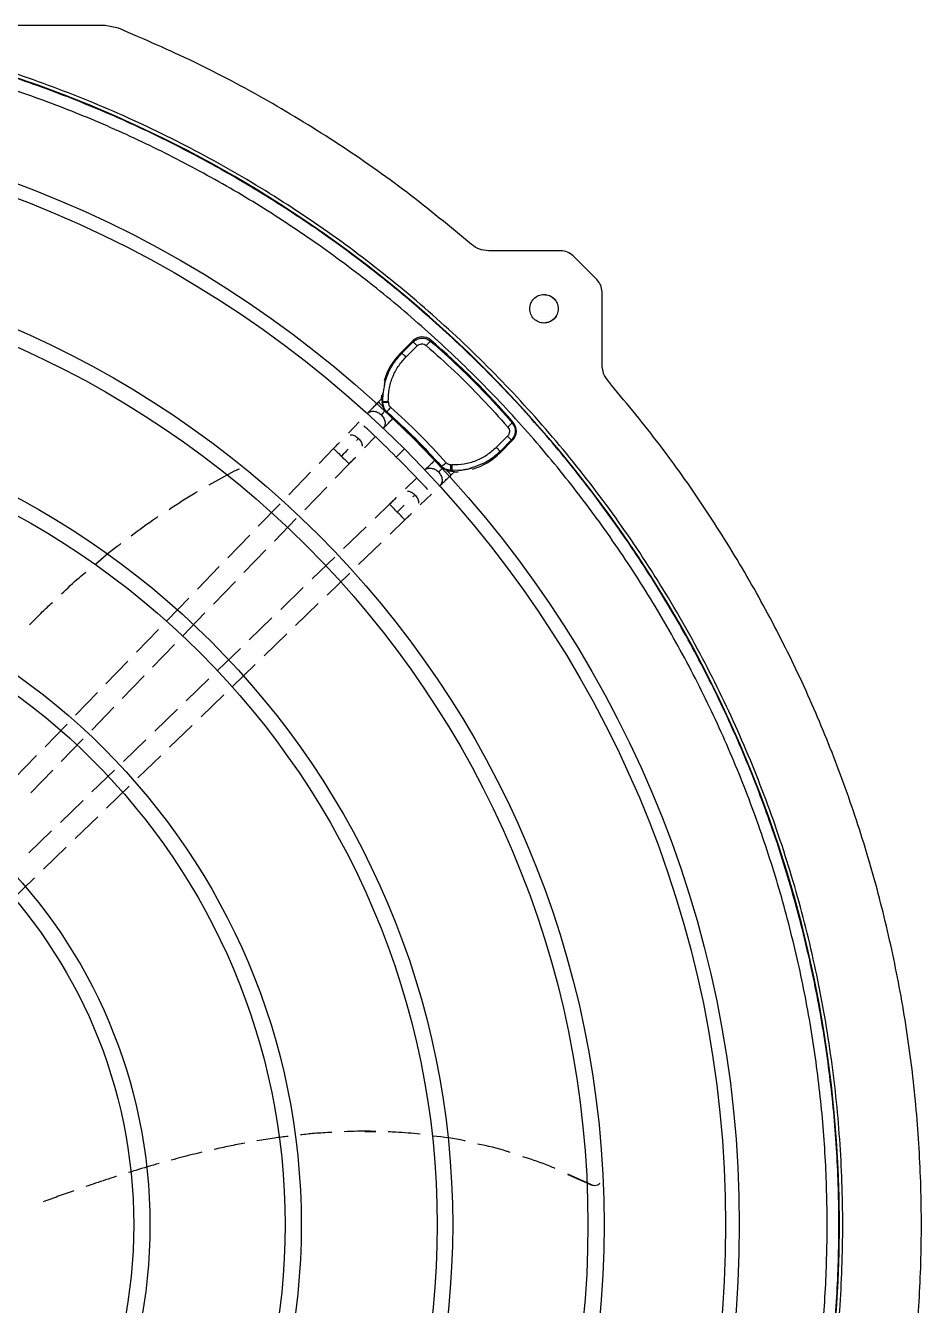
# Model space of a CAD drawing. Extents: x 5 to 331, y -33 to 175.
# Drawn here: x 96.08 to 104.13, y 63.28 to 74.79 of the extents above; entities that cross this region are included whole.
import ezdxf

# ---------------------------------------------------------------- set-up
doc = ezdxf.new("R2010")
doc.units = 0
doc.header["$MEASUREMENT"] = 0
doc.layers.get('0').update_dxf_attribs({"linetype": 'CONTINUOUS'})

msp = doc.modelspace()

# ---------------------------------------------------------------- linework, layer by layer
at = {"color": 7, "linetype": 'Continuous', "lineweight": 25}
for p, q in [((96.79495, 74.78928), (94.23823, 74.78928)), ((96.91444, 74.76573), (96.79495, 74.78928)), ((100.89127, 72.76383), (100.24166, 72.76383)), ((101.21595, 72.50437), (101.00261, 72.71772)), ((101.26207, 71.74342), (101.26207, 72.39304)), ((99.45028, 71.84273), (99.56187, 71.95432)), ((99.56187, 71.95432), (99.5628, 71.9432)), ((99.72219, 71.96044), (99.72325, 71.94897)), ((99.46264, 71.84295), (99.45028, 71.84273)), ((99.5628, 71.9432), (99.46264, 71.84295)), ((99.51819, 71.82709), (99.59979, 71.90878)), ((99.4981, 71.807), (99.51819, 71.82709)), ((99.28102, 71.43445), (99.25038, 71.40276)), ((99.28388, 71.40631), (99.28999, 71.4066)), ((99.28459, 71.39707), (99.28388, 71.40631)), ((99.29028, 71.39733), (99.28459, 71.39707)), ((99.28459, 71.39707), (99.29195, 71.36276)), ((99.28999, 71.4066), (99.29287, 71.48689)), ((99.28999, 71.4066), (99.29028, 71.39733)), ((99.29712, 71.36811), (99.29028, 71.39733)), ((99.3403, 71.40832), (99.3406, 71.39888)), ((99.31313, 71.32582), (99.32547, 71.31291)), ((99.32547, 71.31291), (99.32971, 71.3131)), ((99.07879, 71.2248), (98.98184, 71.12409)), ((100.4632, 71.21943), (100.45226, 71.21996)), ((99.12615, 70.99016), (99.22414, 71.09195)), ((100.41219, 71.09639), (100.3305, 71.01478)), ((100.45708, 71.0591), (100.34549, 70.94751)), ((100.44648, 71.05952), (100.34623, 70.95935)), ((100.45708, 71.0591), (100.44648, 71.05952)), ((98.84713, 70.98444), (98.71827, 70.85118)), ((100.3305, 71.01478), (100.31041, 70.99469)), ((100.34549, 70.94751), (100.34623, 70.95935)), ((97.95698, 70.7854), (98.00045, 70.80369)), ((97.95763, 70.7854), (98.00065, 70.80353)), ((98.86319, 70.71787), (98.9886, 70.84757)), ((99.81639, 70.82642), (99.81602, 70.82236)), ((99.82894, 70.81001), (99.81602, 70.82236)), ((99.90229, 70.83719), (99.91173, 70.83688)), ((97.72837, 70.65686), (97.95763, 70.7854)), ((97.95763, 70.7854), (97.95698, 70.7854)), ((98.64177, 70.77206), (98.44434, 70.56787)), ((99.59531, 70.7208), (99.4934, 70.62184)), ((99.86585, 70.78885), (99.90011, 70.78154)), ((99.9006, 70.787), (99.86693, 70.79491)), ((99.90011, 70.78154), (99.9006, 70.787)), ((99.90933, 70.78085), (99.90011, 70.78154)), ((99.9099, 70.7867), (99.9006, 70.787)), ((99.9056, 70.74744), (99.93738, 70.77817)), ((99.9099, 70.7867), (99.90933, 70.78085)), ((99.99018, 70.78958), (99.9099, 70.7867)), ((98.58928, 70.43457), (98.78632, 70.63836)), ((99.627, 70.47718), (99.72819, 70.57545)), ((98.36764, 70.48855), (98.17112, 70.28529)), ((99.35168, 70.48449), (99.22137, 70.3585)), ((98.31539, 70.15131), (98.51275, 70.35543)), ((99.3561, 70.21495), (99.48851, 70.34298)), ((99.14223, 70.28198), (98.9384, 70.0849)), ((98.09382, 70.20535), (97.89668, 70.00146)), ((99.07218, 69.94043), (99.27651, 70.138)), ((98.04182, 69.86838), (98.23902, 70.07233)), ((98.85909, 70.00821), (98.6556, 69.81145)), ((97.82041, 69.92259), (97.62327, 69.71869)), ((97.7682, 69.58539), (97.96525, 69.78919)), ((98.78919, 69.6668), (98.99297, 69.86383)), ((98.57605, 69.73454), (98.37234, 69.53756)), ((97.5461, 69.63888), (97.34919, 69.43523)), ((98.50569, 69.39268), (98.70971, 69.58995)), ((97.49415, 69.30196), (97.69175, 69.50633)), ((98.29313, 69.46097), (98.08934, 69.26393)), ((97.27324, 69.35668), (97.07501, 69.15167)), ((98.22306, 69.1194), (98.42696, 69.31656)), ((97.22107, 69.01954), (97.41761, 69.2228)), ((98.0099, 69.18711), (97.8067, 68.99064)), ((96.99869, 69.07273), (96.80146, 68.86875)), ((97.93907, 68.84481), (98.1433, 69.04228)), ((96.94739, 68.73648), (97.14379, 68.93961)), ((97.72738, 68.91395), (97.52301, 68.71634)), ((96.72461, 68.78928), (96.52754, 68.58545)), ((97.65607, 68.57117), (97.86014, 68.76849)), ((96.67304, 68.45274), (96.87099, 68.65747)), ((97.4446, 68.64053), (97.24003, 68.44272)), ((96.45098, 68.50628), (96.25404, 68.3026)), ((97.37341, 68.29787), (97.57652, 68.49426)), ((96.39952, 68.16986), (96.59692, 68.37402)), ((97.1607, 68.36602), (96.95794, 68.16997)), ((96.1774, 68.22333), (95.98011, 68.01929)), ((97.08933, 68.02319), (97.29381, 68.22091)), ((96.12593, 67.88691), (96.32297, 68.0907)), ((96.87777, 68.09245), (96.67429, 67.8957)), ((96.80648, 67.7497), (97.01079, 67.94725)), ((96.5949, 67.81894), (96.39105, 67.62184)), ((96.5234, 67.47598), (96.72734, 67.67318)), ((96.31145, 67.54488), (96.10767, 67.34784)), ((96.2392, 67.2012), (96.4431, 67.39835)), ((95.95523, 66.92661), (96.15944, 67.12408)), ((99.12857, 64.84178), (99.22827, 64.84101)), ((101.16017, 64.36332), (100.95313, 64.45677)), ((100.95318, 64.45587), (101.15963, 64.36332)), ((101.15963, 64.36332), (101.16017, 64.36332)), ((101.19526, 64.35404), (101.19579, 64.35404))]:
    msp.add_line(p, q, dxfattribs=at)
at = {"color": 8, "linetype": 'Continuous', "lineweight": 25}
for p, q in [((99.69427, 71.96537), (99.72325, 71.94897)), ((100.45226, 71.21996), (100.46785, 71.19241)), ((99.07266, 71.07613), (99.05432, 71.0571)), ((100.09387, 70.8131), (100.06815, 70.80306))]:
    msp.add_line(p, q, dxfattribs=at)
for centre, radius in [((92.49934, 64.0025), 9.99706), ((92.49934, 64.00188), 9.87436), ((92.49934, 64.0025), 8.78089), ((92.49934, 64.00188), 8.63615), ((92.49934, 64.00188), 7.41998), ((92.50553, 64.00197), 7.27453), ((92.49934, 64.00188), 6.05846), ((92.49934, 64.00188), 5.9131), ((92.49934, 64.00188), 4.69694), ((92.49934, 64.00188), 4.55158)]:
    msp.add_circle(centre, radius)
at = {"color": 7, "linetype": 'Continuous', "lineweight": 25}
for centre, radius, start, end in [((92.50446, 64.00188), 10.89215, 277.952419, 82.047581), ((95.24663, 66.74386), 6.87338, 40.627992, 49.372027), ((95.24731, 66.74456), 6.11819, 42.504763, 47.493312), ((92.50517, 64.00155), 9.76824, 44.999741, 46.881712), ((92.51043, 64.00655), 9.76098, 43.117375, 45.000762)]:
    msp.add_arc(centre, radius, start, end, dxfattribs=at)
at = {"color": 8, "linetype": 'Continuous', "lineweight": 25}
for centre, radius, start, end in [((94.55736, 66.48421), 6.79828, 45.858, 46.344146), ((87.83764, 59.4208), 15.96606, 45.699879, 46.052529), ((89.95291, 61.2993), 13.14171, 43.911773, 44.341551), ((88.31485, 59.64153), 15.47163, 43.76337, 44.127308)]:
    msp.add_arc(centre, radius, start, end, dxfattribs=at)
at = {"color": 7, "linetype": 'Continuous', "lineweight": 25}
for centre, major_axis, ratio, start_param, end_param in [((99.64534, 71.87066), (-0.00447, 0.11816), 0.99886587, 5.53682267, 7.03021374), ((99.86864, 71.42542), (0.5912, 0.01098), 0.99873841, 2.33824924, 2.83211218), ((99.86864, 71.42542), (0.5912, 0.01098), 0.99873841, 3.0557476, 3.11410526), ((100.37342, 71.14257), (0.11816, -0.00449), 0.99887068, 5.53630704, 7.02969541), ((99.92818, 71.36587), (0.01095, 0.5912), 0.99873353, 3.4485214, 3.94487882), ((99.92818, 71.36587), (0.01095, 0.5912), 0.99873353, 3.16946015, 3.23077009)]:
    msp.add_ellipse(centre, major_axis=major_axis, ratio=ratio, start_param=start_param, end_param=end_param, dxfattribs=at)
for points, knots in [([(84.67405, 56.59046), (84.81658, 56.44473), (85.10373, 56.15113), (85.56858, 55.73996), (86.06116, 55.34943), (86.58243, 54.98464), (87.13045, 54.64746), (87.70318, 54.34085), (88.29799, 54.06732), (88.91147, 53.82928), (89.54064, 53.62844), (90.18216, 53.46623), (90.83242, 53.34368), (91.48771, 53.26137), (92.14443, 53.2194), (92.79911, 53.21749), (93.44767, 53.25488), (94.08668, 53.33036), (94.71295, 53.4423), (95.32428, 53.58902), (95.91819, 53.7685), (96.49548, 53.97962), (97.05988, 54.22311), (97.61459, 54.50102), (98.15944, 54.81468), (98.69125, 55.16388), (99.20723, 55.54832), (99.70397, 55.96698), (100.17813, 56.4184), (100.62624, 56.9003), (101.04559, 57.41053), (101.43362, 57.94653), (101.78804, 58.50532), (102.10693, 59.08367), (102.38887, 59.67827), (102.63285, 60.2858), (102.83804, 60.90217), (103.00432, 61.52377), (103.132, 62.14703), (103.22185, 62.76927), (103.27482, 63.38744), (103.29225, 64.00188), (103.27482, 64.61632), (103.22185, 65.23448), (103.132, 65.85671), (103.00432, 66.47998), (102.83804, 67.10158), (102.63285, 67.71796), (102.38888, 68.32548), (102.10694, 68.92008), (101.78805, 69.49843), (101.43363, 70.05723), (101.0456, 70.59322), (100.62626, 71.10345), (100.17814, 71.58535), (99.70398, 72.03677), (99.20724, 72.45544), (98.69126, 72.83987), (98.15946, 73.18907), (97.61461, 73.50274), (97.05989, 73.78064), (96.49549, 74.02414), (95.9182, 74.23526), (95.3243, 74.41474), (94.71297, 74.56146), (94.08669, 74.67341), (93.44768, 74.74888), (92.79912, 74.78628), (92.14444, 74.78436), (91.48773, 74.7424), (90.83243, 74.66009), (90.18217, 74.53753), (89.54065, 74.37532), (88.91149, 74.17449), (88.298, 73.93645), (87.70319, 73.66292), (87.13046, 73.35631), (86.58244, 73.01913), (86.06117, 72.65434), (85.56859, 72.26381), (85.10373, 71.85264), (84.81658, 71.55904), (84.67405, 71.4133)], [0, 0, 0, 0, 0.01189592, 0.02396584, 0.03619649, 0.04857359, 0.06108194, 0.07373471, 0.0864717, 0.09927432, 0.11212355, 0.12500004, 0.13787625, 0.15072533, 0.16352795, 0.17626509, 0.18891813, 0.20142621, 0.21380317, 0.22603385, 0.23810393, 0.25000004, 0.2618959, 0.27396585, 0.28619652, 0.29857361, 0.31108196, 0.32373474, 0.33647171, 0.34927432, 0.36212355, 0.37500004, 0.38787624, 0.40072531, 0.41352793, 0.42626506, 0.4389181, 0.45142619, 0.46380314, 0.47603381, 0.48810388, 0.50000001, 0.51189586, 0.52396581, 0.53619649, 0.54857357, 0.56108191, 0.57373469, 0.58647168, 0.59927428, 0.6121235, 0.62499999, 0.63787621, 0.65072529, 0.66352791, 0.67626502, 0.68891805, 0.70142614, 0.71380312, 0.72603376, 0.73810387, 0.74999998, 0.76189582, 0.77396578, 0.78619645, 0.79857355, 0.81108188, 0.82373468, 0.83647168, 0.84927427, 0.86212351, 0.87499998, 0.88787621, 0.90072531, 0.91352792, 0.92626504, 0.93891808, 0.95142617, 0.96380314, 0.97603381, 0.98810396, 1, 1, 1, 1]), ([(93.98303, 53.21449), (94.19746, 53.24765), (94.62631, 53.31399), (95.2606, 53.462), (95.88543, 53.64489), (96.49807, 53.86551), (97.09648, 54.12215), (97.67848, 54.41412), (98.242, 54.74033), (98.78502, 55.09962), (99.30562, 55.49071), (99.80192, 55.9122), (100.27215, 56.36259), (100.71464, 56.84026), (101.1278, 57.34351), (101.51016, 57.87055), (101.86036, 58.41949), (102.17713, 58.98837), (102.45936, 59.57515), (102.70602, 60.17775), (102.91626, 60.79401), (103.08929, 61.42172), (103.22452, 62.05865), (103.32146, 62.70253), (103.37977, 63.35104), (103.39923, 64.00188), (103.37977, 64.65271), (103.32147, 65.30123), (103.22453, 65.9451), (103.0893, 66.58203), (102.91626, 67.20975), (102.70603, 67.826), (102.45936, 68.4286), (102.17714, 69.01539), (101.86036, 69.58427), (101.51017, 70.1332), (101.12781, 70.66024), (100.71465, 71.1635), (100.27216, 71.64117), (99.80192, 72.09156), (99.30563, 72.51305), (98.78503, 72.90414), (98.24201, 73.26343), (97.67849, 73.58964), (97.09649, 73.88161), (96.49808, 74.13825), (95.88544, 74.35887), (95.26061, 74.54176), (94.62632, 74.68977), (94.19747, 74.75611), (93.98304, 74.78928)], [0, 0, 0, 0, 0.02083334, 0.04166665, 0.06250003, 0.08333335, 0.10416665, 0.125, 0.1458333, 0.16666668, 0.18749997, 0.20833336, 0.22916668, 0.25000001, 0.27083332, 0.29166664, 0.31250001, 0.33333334, 0.35416664, 0.37499996, 0.39583334, 0.41666666, 0.43749998, 0.4583333, 0.47916665, 0.5, 0.5208333, 0.54166664, 0.5625, 0.58333332, 0.60416664, 0.62499998, 0.64583333, 0.66666665, 0.68749999, 0.70833331, 0.72916664, 0.74999997, 0.77083333, 0.79166666, 0.81249999, 0.83333331, 0.85416669, 0.875, 0.89583335, 0.91666666, 0.9375, 0.95833334, 0.97916668, 1, 1, 1, 1]), ([(94.23824, 53.21448), (94.4911, 53.26052), (94.99682, 53.35262), (95.74066, 53.55812), (96.46899, 53.81173), (97.17741, 54.11708), (97.8626, 54.47133), (98.5211, 54.87308), (99.14965, 55.32022), (99.7451, 55.81057), (100.30452, 56.34168), (100.82509, 56.9109), (101.30425, 57.51539), (101.73961, 58.15217), (102.12899, 58.81805), (102.47046, 59.50972), (102.76233, 60.22374), (103.00313, 60.95656), (103.19168, 61.70454), (103.32703, 62.46394), (103.40851, 63.231), (103.43571, 64.00189), (103.40851, 64.77278), (103.32702, 65.53984), (103.19167, 66.29924), (103.00313, 67.04722), (102.76232, 67.78004), (102.47045, 68.49406), (102.12898, 69.18573), (101.7396, 69.85161), (101.30424, 70.48838), (100.82508, 71.09288), (100.3045, 71.6621), (99.74509, 72.1932), (99.14963, 72.68355), (98.52108, 73.1307), (97.86258, 73.53244), (97.17739, 73.8867), (96.46897, 74.19204), (95.74064, 74.44565), (94.9968, 74.65115), (94.49108, 74.74324), (94.23823, 74.78929)], [0, 0, 0, 0, 0.02500002, 0.05000002, 0.07500002, 0.10000003, 0.12499999, 0.15000004, 0.17499999, 0.20000003, 0.22500003, 0.25, 0.27500001, 0.30000002, 0.325, 0.35000002, 0.375, 0.4, 0.42500002, 0.45000001, 0.47500003, 0.50000003, 0.52499999, 0.55000001, 0.57500001, 0.6, 0.62500003, 0.65, 0.67500002, 0.70000003, 0.72500002, 0.75000002, 0.77499999, 0.80000001, 0.825, 0.85000003, 0.87500003, 0.89999998, 0.92500001, 0.95, 0.975, 1, 1, 1, 1]), ([(100.08763, 72.82098), (99.89571, 72.97998), (99.51188, 73.29798), (98.89888, 73.72706), (98.26138, 74.11777), (97.6008, 74.46922), (97.14323, 74.6669), (96.91444, 74.76573)], [0, 0, 0, 0, 0.20000021, 0.40000034, 0.60000016, 0.8000001, 1, 1, 1, 1]), ([(100.24166, 72.76383), (100.21343, 72.76645), (100.15695, 72.77167), (100.11073, 72.80454), (100.08763, 72.82098)], [0, 0, 0, 0, 0.50000434, 1, 1, 1, 1]), ([(101.00261, 72.71772), (100.98632, 72.73087), (100.95374, 72.75717), (100.9121, 72.76161), (100.89127, 72.76383)], [0, 0, 0, 0, 0.49998968, 1, 1, 1, 1]), ([(101.26207, 72.39304), (101.25985, 72.41386), (101.25541, 72.4555), (101.22911, 72.48808), (101.21595, 72.50437)], [0, 0, 0, 0, 0.49999648, 1, 1, 1, 1]), ([(100.6123, 72.24218), (100.61422, 72.25895), (100.61808, 72.29249), (100.6477, 72.33514), (100.69005, 72.36363), (100.74042, 72.37364), (100.79079, 72.36363), (100.83314, 72.33514), (100.86277, 72.29249), (100.86662, 72.25895), (100.86855, 72.24218)], [0, 0, 0, 0, 0.12499963, 0.24999784, 0.37500175, 0.50000081, 0.62499987, 0.7499989, 0.87500037, 1, 1, 1, 1]), ([(100.73964, 72.37031), (100.75643, 72.36838), (100.79001, 72.36453), (100.83236, 72.3349), (100.86199, 72.29255), (100.86584, 72.25897), (100.86776, 72.24218)], [0, 0, 0, 0, 0.24999852, 0.49999698, 0.75000033, 1, 1, 1, 1]), ([(100.86855, 72.24218), (100.86662, 72.22541), (100.86277, 72.19187), (100.83314, 72.14922), (100.79079, 72.12073), (100.74042, 72.11072), (100.69005, 72.12073), (100.6477, 72.14922), (100.61808, 72.19187), (100.61422, 72.22541), (100.6123, 72.24218)], [0, 0, 0, 0, 0.12500028, 0.25000167, 0.37500021, 0.49999919, 0.62499817, 0.75000159, 0.87499972, 1, 1, 1, 1]), ([(100.86776, 72.24218), (100.86584, 72.22539), (100.86199, 72.19181), (100.83236, 72.14946), (100.79001, 72.11983), (100.75643, 72.11598), (100.73964, 72.11406)], [0, 0, 0, 0, 0.25000096, 0.50000415, 0.75000163, 1, 1, 1, 1]), ([(99.5628, 71.9432), (99.57433, 71.9525), (99.59744, 71.97114), (99.64067, 71.97938), (99.675, 71.97731), (99.69056, 71.96767), (99.69427, 71.96537)], [0, 0, 0, 0, 0.30725829, 0.61602, 0.90850224, 1, 1, 1, 1]), ([(99.30635, 71.56487), (99.32235, 71.61539), (99.35512, 71.71887), (99.42624, 71.80095), (99.46264, 71.84295)], [0, 0, 0, 0, 0.4882915, 1, 1, 1, 1]), ([(99.46264, 71.84295), (99.46327, 71.84226), (99.46455, 71.84087), (99.47256, 71.83271), (99.48397, 71.82118), (99.49339, 71.81173), (99.4981, 71.807)], [0, 0, 0, 0, 0.25000338, 0.50000912, 0.75000131, 1, 1, 1, 1]), ([(99.5628, 71.9432), (99.56362, 71.94269), (99.56525, 71.94166), (99.57374, 71.93397), (99.58551, 71.92281), (99.59503, 71.91346), (99.59979, 71.90878)], [0, 0, 0, 0, 0.24999965, 0.50000029, 0.74998791, 1, 1, 1, 1]), ([(99.59979, 71.90878), (99.60048, 71.90945), (99.60316, 71.91206), (99.6091, 71.91666), (99.62138, 71.92342), (99.63991, 71.92766), (99.66271, 71.9243), (99.67503, 71.9158), (99.6812, 71.91153)], [0, 0, 0, 0, 0.0321865, 0.12541868, 0.25077472, 0.49987449, 0.74927129, 1, 1, 1, 1]), ([(99.72325, 71.94897), (99.72194, 71.94882), (99.71923, 71.9485), (99.70898, 71.94032), (99.69562, 71.92749), (99.6859, 71.91673), (99.6812, 71.91153)], [0, 0, 0, 0, 0.24106701, 0.49981164, 0.75866265, 1, 1, 1, 1]), ([(99.6812, 71.91153), (99.76689, 71.83516), (99.93886, 71.68189), (100.18502, 71.43572), (100.33842, 71.26363), (100.41495, 71.17779)], [0, 0, 0, 0, 0.3323167, 0.66694633, 1, 1, 1, 1]), ([(99.72325, 71.94897), (99.80855, 71.87285), (99.97931, 71.72048), (100.22385, 71.47594), (100.37617, 71.30523), (100.45226, 71.21996)], [0, 0, 0, 0, 0.33313437, 0.66686563, 1, 1, 1, 1]), ([(99.3403, 71.40832), (99.34128, 71.44514), (99.34324, 71.51876), (99.37481, 71.62523), (99.42466, 71.72447), (99.47362, 71.77949), (99.4981, 71.807)], [0, 0, 0, 0, 0.24999684, 0.49999602, 0.74999698, 1, 1, 1, 1]), ([(101.31922, 71.58938), (101.30278, 71.61249), (101.26991, 71.65871), (101.26468, 71.71518), (101.26207, 71.74342)], [0, 0, 0, 0, 0.49999752, 1, 1, 1, 1]), ([(99.30635, 71.56487), (99.3054, 71.55945), (99.30342, 71.54817), (99.30148, 71.5348), (99.29911, 71.52062), (99.29616, 71.5058), (99.29396, 71.49316), (99.29287, 71.48689)], [0, 0, 0, 0, 0.22403852, 0.46649465, 0.48175031, 0.74327652, 1, 1, 1, 1]), ([(99.30635, 71.56487), (99.30739, 71.56986), (99.30949, 71.57986), (99.31103, 71.58816), (99.31082, 71.58942), (99.31073, 71.58993)], [0, 0, 0, 0, 0.37192936, 0.74511258, 1, 1, 1, 1]), ([(101.31922, 56.41438), (101.46598, 56.59099), (101.75951, 56.9442), (102.15908, 57.50588), (102.52702, 58.08842), (102.85923, 58.69219), (103.1553, 59.31443), (103.41398, 59.95313), (103.63443, 60.60601), (103.81586, 61.27079), (103.95763, 61.94515), (104.05926, 62.62671), (104.12038, 63.31309), (104.14077, 64.00188), (104.12038, 64.69068), (104.05926, 65.37706), (103.95763, 66.05862), (103.81586, 66.73297), (103.63443, 67.39775), (103.41398, 68.05063), (103.1553, 68.68934), (102.85923, 69.31158), (102.52702, 69.91535), (102.15908, 70.49788), (101.75951, 71.05956), (101.46598, 71.41278), (101.31922, 71.58938)], [0, 0, 0, 0, 0.04166672, 0.08333338, 0.12500007, 0.16666672, 0.20833335, 0.25000008, 0.29166671, 0.33333336, 0.37500001, 0.41666672, 0.45833338, 0.50000004, 0.54166669, 0.58333335, 0.62499999, 0.66666668, 0.70833333, 0.74999999, 0.79166669, 0.83333335, 0.87499997, 0.91666669, 0.95833332, 1, 1, 1, 1]), ([(99.25038, 71.40276), (99.2407, 71.39274), (99.22136, 71.37273), (99.19405, 71.34446), (99.16947, 71.31898), (99.15705, 71.30609), (99.15084, 71.29964)], [0, 0, 0, 0, 0.25005524, 0.49995604, 0.74987649, 1, 1, 1, 1]), ([(99.28039, 71.43347), (99.28046, 71.43364), (99.2808, 71.43442), (99.28137, 71.43256), (99.28237, 71.42582), (99.28326, 71.41436), (99.28388, 71.40631)], [0, 0, 0, 0, 0.05863577, 0.27004327, 0.48702224, 1, 1, 1, 1]), ([(99.28847, 71.4615), (99.28876, 71.46182), (99.28933, 71.46245), (99.29057, 71.47009), (99.29177, 71.47891), (99.29262, 71.48512), (99.29287, 71.48689)], [0, 0, 0, 0, 0.28746739, 0.57417582, 0.87829847, 1, 1, 1, 1]), ([(99.28999, 71.4066), (99.29101, 71.40664), (99.29306, 71.40673), (99.3045, 71.40712), (99.32056, 71.40766), (99.33372, 71.4081), (99.3403, 71.40832)], [0, 0, 0, 0, 0.25000896, 0.50000231, 0.75000529, 1, 1, 1, 1]), ([(99.3406, 71.39888), (99.33402, 71.39868), (99.32085, 71.39827), (99.3048, 71.39776), (99.29336, 71.39741), (99.29131, 71.39735), (99.29028, 71.39733)], [0, 0, 0, 0, 0.25001571, 0.5000102, 0.75000993, 1, 1, 1, 1]), ([(99.3406, 71.39888), (99.34097, 71.39487), (99.3417, 71.38679), (99.34599, 71.37531), (99.35209, 71.36468), (99.35783, 71.35895), (99.36068, 71.35611)], [0, 0, 0, 0, 0.24780597, 0.49941748, 0.75118697, 1, 1, 1, 1]), ([(99.31313, 71.32582), (99.30519, 71.3176), (99.291, 71.30292), (99.2814, 71.29295), (99.27717, 71.28856)], [0, 0, 0, 0, 0.55980593, 1, 1, 1, 1]), ([(99.31313, 71.32582), (99.30895, 71.33135), (99.30006, 71.34312), (99.29476, 71.35595), (99.29195, 71.36276)], [0, 0, 0, 0, 0.46912927, 1, 1, 1, 1]), ([(99.38216, 71.25688), (99.38233, 71.25698), (99.38274, 71.25721), (99.37879, 71.2618), (99.37091, 71.27005), (99.3586, 71.28214), (99.34318, 71.29675), (99.33136, 71.30754), (99.32547, 71.31291)], [0, 0, 0, 0, 0.10964548, 0.27183382, 0.44948131, 0.63690298, 0.81912573, 1, 1, 1, 1]), ([(99.36068, 71.35611), (99.35634, 71.35102), (99.34737, 71.34049), (99.33685, 71.32672), (99.33013, 71.31655), (99.32985, 71.31422), (99.32971, 71.3131)], [0, 0, 0, 0, 0.2418848, 0.50002785, 0.7581622, 1, 1, 1, 1]), ([(99.32971, 71.3131), (99.41447, 71.23561), (99.58399, 71.08064), (99.73892, 70.91116), (99.81639, 70.82642)], [0, 0, 0, 0, 0.49999876, 1, 1, 1, 1]), ([(99.85952, 70.85726), (99.78016, 70.94416), (99.62143, 71.11796), (99.44759, 71.27673), (99.36068, 71.35611)], [0, 0, 0, 0, 0.50000115, 1, 1, 1, 1]), ([(99.12097, 71.18832), (99.12526, 71.18474), (99.1353, 71.17638), (99.14699, 71.16615), (99.15368, 71.16029)], [0, 0, 0, 0, 0.42747862, 1, 1, 1, 1]), ([(99.15368, 71.16029), (99.15949, 71.15448), (99.1697, 71.14427), (99.17818, 71.13557), (99.18183, 71.13181)], [0, 0, 0, 0, 0.56902682, 1, 1, 1, 1]), ([(99.29266, 71.16312), (99.2984, 71.16908), (99.30989, 71.18101), (99.33237, 71.20431), (99.35737, 71.2302), (99.37529, 71.24875), (99.38426, 71.25802)], [0, 0, 0, 0, 0.25000741, 0.49984459, 0.74986004, 1, 1, 1, 1]), ([(100.41495, 71.17779), (100.41921, 71.17162), (100.42771, 71.1593), (100.43107, 71.13649), (100.4262, 71.11529), (100.41805, 71.10243), (100.41286, 71.09708), (100.41219, 71.09639)], [0, 0, 0, 0, 0.25090561, 0.50051494, 0.74978168, 0.96749962, 1, 1, 1, 1]), ([(100.45226, 71.21996), (100.45212, 71.21863), (100.45184, 71.21589), (100.44368, 71.20559), (100.43089, 71.19221), (100.42014, 71.18248), (100.41495, 71.17779)], [0, 0, 0, 0, 0.24124599, 0.50005538, 0.75883315, 1, 1, 1, 1]), ([(100.46785, 71.19241), (100.47046, 71.18824), (100.48044, 71.17223), (100.48271, 71.13744), (100.47442, 71.09419), (100.4558, 71.07108), (100.44648, 71.05952)], [0, 0, 0, 0, 0.10190332, 0.39101349, 0.69543036, 1, 1, 1, 1]), ([(98.90085, 71.04004), (98.89261, 71.03151), (98.87547, 71.01376), (98.85679, 70.99443), (98.84709, 70.9844)], [0, 0, 0, 0, 0.48080331, 1, 1, 1, 1]), ([(100.44648, 71.05952), (100.44598, 71.06032), (100.44498, 71.06193), (100.43733, 71.07038), (100.42621, 71.08212), (100.41686, 71.09163), (100.41219, 71.09639)], [0, 0, 0, 0, 0.25000163, 0.49999258, 0.74999928, 1, 1, 1, 1]), ([(98.97963, 70.97969), (98.96836, 70.96802), (98.94822, 70.94718), (98.92728, 70.92552), (98.91806, 70.91598)], [0, 0, 0, 0, 0.55959197, 1, 1, 1, 1]), ([(99.41239, 70.9087), (99.41269, 70.90899), (99.41336, 70.90963), (99.41877, 70.91501), (99.42728, 70.92349), (99.438, 70.93419), (99.45071, 70.94689), (99.46353, 70.95972), (99.47453, 70.97074), (99.48353, 70.97976), (99.48935, 70.98562), (99.49004, 70.98633), (99.49034, 70.98665)], [0, 0, 0, 0, 0.0873823, 0.19724861, 0.28764549, 0.38775014, 0.49369129, 0.59997945, 0.70101879, 0.79270034, 0.90857115, 1, 1, 1, 1]), ([(100.31041, 70.99469), (100.2829, 70.9702), (100.22788, 70.92124), (100.12864, 70.87139), (100.02217, 70.83982), (99.94854, 70.83786), (99.91173, 70.83688)], [0, 0, 0, 0, 0.24999922, 0.49999974, 0.75000086, 1, 1, 1, 1]), ([(100.34623, 70.95935), (100.30441, 70.92264), (100.22967, 70.85706), (100.13539, 70.82654), (100.09387, 70.8131)], [0, 0, 0, 0, 0.5597021, 1, 1, 1, 1]), ([(100.34623, 70.95935), (100.34555, 70.95998), (100.3442, 70.96122), (100.33607, 70.96919), (100.32458, 70.98057), (100.31514, 70.98998), (100.31041, 70.99469)], [0, 0, 0, 0, 0.2499946, 0.49999962, 0.74999359, 1, 1, 1, 1]), ([(98.9886, 70.84757), (98.99819, 70.85749), (99.01737, 70.87733), (99.03676, 70.89738), (99.045, 70.90594), (99.04527, 70.90622)], [0, 0, 0, 0, 0.49208074, 0.98383176, 1, 1, 1, 1]), ([(99.7609, 70.88135), (99.75161, 70.87236), (99.73303, 70.85439), (99.7071, 70.82929), (99.68376, 70.80668), (99.67183, 70.79509), (99.66586, 70.7893)], [0, 0, 0, 0, 0.25001606, 0.49999713, 0.74988294, 1, 1, 1, 1]), ([(99.81602, 70.82236), (99.81064, 70.82825), (99.79985, 70.84008), (99.78534, 70.85538), (99.77318, 70.86778), (99.76455, 70.87603), (99.75989, 70.88003), (99.75984, 70.87941), (99.75982, 70.8792)], [0, 0, 0, 0, 0.18048814, 0.36229629, 0.54394035, 0.72654874, 0.90742676, 1, 1, 1, 1]), ([(99.79174, 70.77399), (99.79749, 70.77956), (99.80779, 70.78955), (99.82246, 70.80374), (99.82894, 70.81001)], [0, 0, 0, 0, 0.55832543, 1, 1, 1, 1]), ([(99.81639, 70.82642), (99.81753, 70.82654), (99.81988, 70.8268), (99.8301, 70.83347), (99.84389, 70.84396), (99.85443, 70.85293), (99.85952, 70.85726)], [0, 0, 0, 0, 0.24184514, 0.49996929, 0.75810627, 1, 1, 1, 1]), ([(99.86585, 70.78885), (99.85905, 70.79166), (99.84623, 70.79695), (99.83446, 70.80584), (99.82894, 70.81001)], [0, 0, 0, 0, 0.5308792, 1, 1, 1, 1]), ([(99.90229, 70.83719), (99.89828, 70.83756), (99.8902, 70.8383), (99.87872, 70.84259), (99.86808, 70.84868), (99.86236, 70.85441), (99.85952, 70.85726)], [0, 0, 0, 0, 0.24785559, 0.49940941, 0.75122897, 1, 1, 1, 1]), ([(99.9006, 70.787), (99.90065, 70.78801), (99.90073, 70.79003), (99.90113, 70.80143), (99.90166, 70.81746), (99.90208, 70.83061), (99.90229, 70.83719)], [0, 0, 0, 0, 0.25000255, 0.5000074, 0.75000109, 1, 1, 1, 1]), ([(99.91173, 70.83688), (99.91151, 70.83031), (99.91106, 70.81715), (99.91049, 70.80113), (99.91006, 70.78973), (99.90995, 70.78771), (99.9099, 70.7867)], [0, 0, 0, 0, 0.2499994, 0.49999457, 0.75000368, 1, 1, 1, 1]), ([(99.99018, 70.78958), (99.99645, 70.79067), (100.00911, 70.79285), (100.02393, 70.7958), (100.03222, 70.79718), (100.03576, 70.79777), (100.04236, 70.79884), (100.05424, 70.80058), (100.06275, 70.8021), (100.06815, 70.80307)], [0, 0, 0, 0, 0.25661188, 0.51806189, 0.53325279, 0.55987615, 0.64748299, 0.77623073, 1, 1, 1, 1]), ([(100.09311, 70.80755), (100.09233, 70.80761), (100.09077, 70.80773), (100.08168, 70.80592), (100.07269, 70.80402), (100.06815, 70.80306)], [0, 0, 0, 0, 0.33193991, 0.66326956, 1, 1, 1, 1]), ([(99.803, 70.64808), (99.8094, 70.65429), (99.8222, 70.66671), (99.84753, 70.69126), (99.87569, 70.71852), (99.89566, 70.73783), (99.90565, 70.74749)], [0, 0, 0, 0, 0.25000575, 0.49989036, 0.74982457, 1, 1, 1, 1]), ([(99.90933, 70.78085), (99.91736, 70.78025), (99.9288, 70.77939), (99.93549, 70.77843), (99.93733, 70.77789), (99.93656, 70.77758), (99.9364, 70.77751)], [0, 0, 0, 0, 0.51517222, 0.73295811, 0.94546261, 1, 1, 1, 1]), ([(99.99018, 70.78958), (99.98502, 70.78889), (99.9755, 70.78762), (99.96604, 70.78622), (99.96515, 70.7856), (99.96469, 70.78528)], [0, 0, 0, 0, 0.36680656, 0.67606118, 1, 1, 1, 1]), ([(97.36908, 70.43647), (97.44578, 70.48869), (97.52928, 70.54554), (97.61694, 70.59441), (97.62408, 70.59839)], [0, 0, 0, 0, 0.91860531, 1, 1, 1, 1]), ([(99.6355, 70.67814), (99.63928, 70.67447), (99.64801, 70.66597), (99.65822, 70.65576), (99.66402, 70.64996)], [0, 0, 0, 0, 0.43220236, 1, 1, 1, 1]), ([(99.66402, 70.64996), (99.66987, 70.64327), (99.6801, 70.63158), (99.68844, 70.62156), (99.69201, 70.61727)], [0, 0, 0, 0, 0.57249425, 1, 1, 1, 1]), ([(99.41372, 70.54454), (99.41227, 70.54313), (99.40263, 70.53379), (99.38142, 70.51326), (99.36159, 70.49408), (99.35168, 70.48449)], [0, 0, 0, 0, 0.08145612, 0.54049927, 1, 1, 1, 1]), ([(99.42031, 70.41373), (99.43245, 70.42547), (99.45412, 70.44643), (99.47486, 70.4665), (99.48398, 70.47533)], [0, 0, 0, 0, 0.56005914, 1, 1, 1, 1]), ([(97.02895, 70.19894), (97.10046, 70.25414), (97.17944, 70.31512), (97.26312, 70.3685), (97.27106, 70.37355)], [0, 0, 0, 0, 0.9052251, 1, 1, 1, 1]), ([(99.48851, 70.34298), (99.49844, 70.35258), (99.51828, 70.37177), (99.53872, 70.39156), (99.54764, 70.4002), (99.54831, 70.40085)], [0, 0, 0, 0, 0.48066635, 0.96100236, 1, 1, 1, 1]), ([(96.70811, 69.94607), (96.77156, 70.00127), (96.84563, 70.06572), (96.92484, 70.12302), (96.9362, 70.13123)], [0, 0, 0, 0, 0.85662034, 1, 1, 1, 1]), ([(96.40277, 69.67733), (96.45383, 69.72702), (96.52366, 69.79498), (96.59904, 69.85623), (96.6193, 69.8727)], [0, 0, 0, 0, 0.73116059, 1, 1, 1, 1]), ([(96.11489, 69.39778), (96.15238, 69.43755), (96.21858, 69.50779), (96.28976, 69.57267), (96.32064, 69.60081)], [0, 0, 0, 0, 0.56623899, 1, 1, 1, 1]), ([(98.83225, 64.83309), (98.77982, 64.83043), (98.68538, 64.82563), (98.59136, 64.81534), (98.54953, 64.81076)], [0, 0, 0, 0, 0.55514403, 1, 1, 1, 1]), ([(99.22823, 64.84139), (99.21267, 64.84197), (99.11757, 64.84556), (99.02231, 64.8424), (98.94262, 64.83975)], [0, 0, 0, 0, 0.16353052, 1, 1, 1, 1]), ([(99.6275, 64.81723), (99.55431, 64.82461), (99.45859, 64.83425), (99.36232, 64.83697), (99.33965, 64.83761)], [0, 0, 0, 0, 0.76457621, 1, 1, 1, 1]), ([(98.05087, 64.73679), (98.00412, 64.72816), (97.91124, 64.71103), (97.81915, 64.69004), (97.77342, 64.67962)], [0, 0, 0, 0, 0.50332845, 1, 1, 1, 1]), ([(98.44069, 64.79794), (98.39926, 64.7928), (98.30517, 64.78111), (98.2117, 64.76521), (98.15938, 64.75631)], [0, 0, 0, 0, 0.44029486, 1, 1, 1, 1]), ([(100.03052, 64.7557), (100.02862, 64.75617), (99.93378, 64.77964), (99.83607, 64.79016), (99.74031, 64.80047)], [0, 0, 0, 0, 0.02001675, 1, 1, 1, 1]), ([(100.43489, 64.65323), (100.42567, 64.65647), (100.33132, 64.68968), (100.23272, 64.70971), (100.14376, 64.72778)], [0, 0, 0, 0, 0.09773289, 1, 1, 1, 1]), ([(97.66466, 64.65468), (97.60547, 64.64048), (97.51309, 64.61831), (97.42154, 64.59296), (97.38865, 64.58385)], [0, 0, 0, 0, 0.6406631, 1, 1, 1, 1]), ([(100.84, 64.50783), (100.82447, 64.51498), (100.73112, 64.55797), (100.63224, 64.58818), (100.54981, 64.61337)], [0, 0, 0, 0, 0.1663641, 1, 1, 1, 1]), ([(97.28043, 64.55435), (97.20962, 64.53399), (97.11758, 64.50752), (97.0263, 64.47865), (97.00524, 64.47199)], [0, 0, 0, 0, 0.76934196, 1, 1, 1, 1]), ([(96.89724, 64.43807), (96.89467, 64.43726), (96.83111, 64.41731), (96.73892, 64.38657), (96.64966, 64.35565), (96.6208, 64.34565)], [0, 0, 0, 0, 0.02765901, 0.6855714, 1, 1, 1, 1]), ([(101.18582, 64.35482), (101.18567, 64.35481), (101.17642, 64.35443), (101.16796, 64.35891), (101.15963, 64.36332)], [0, 0, 0, 0, 0.01676163, 1, 1, 1, 1]), ([(101.24096, 64.37378), (101.2383, 64.37103), (101.22989, 64.36236), (101.21051, 64.35432), (101.18448, 64.35308), (101.16857, 64.35978), (101.16017, 64.36332)], [0, 0, 0, 0, 0.13036355, 0.41167111, 0.68901902, 1, 1, 1, 1]), ([(96.51385, 64.30873), (96.46683, 64.29207), (96.37381, 64.25911), (96.28129, 64.22482), (96.23554, 64.20786)], [0, 0, 0, 0, 0.50556187, 1, 1, 1, 1])]:
    msp.add_open_spline(points, degree=3, knots=knots, dxfattribs=at)
at = {"color": 8, "linetype": 'Continuous', "lineweight": 25}
for points, knots in [([(99.15088, 71.29961), (99.15092, 71.29967), (99.15626, 71.30876), (99.17735, 71.31801), (99.21028, 71.32259), (99.24694, 71.3128), (99.26709, 71.29664), (99.27717, 71.28856)], [0, 0, 0, 0, 0.00169376, 0.25126883, 0.50084049, 0.75041668, 1, 1, 1, 1]), ([(99.27717, 71.28856), (99.28561, 71.27874), (99.30249, 71.25909), (99.31305, 71.22325), (99.31112, 71.1886), (99.29877, 71.17161), (99.29261, 71.16315)], [0, 0, 0, 0, 0.25043044, 0.50084899, 0.75127545, 1, 1, 1, 1]), ([(99.32971, 71.3131), (99.32397, 71.31901), (99.31263, 71.33067), (99.30046, 71.34937), (99.29808, 71.36274), (99.29712, 71.36811)], [0, 0, 0, 0, 0.37986093, 0.75032961, 1, 1, 1, 1]), ([(98.99775, 71.10679), (99.00061, 71.10722), (99.01447, 71.10929), (99.04256, 71.09981), (99.06263, 71.08402), (99.07266, 71.07613)], [0, 0, 0, 0, 0.11476511, 0.55738726, 1, 1, 1, 1]), ([(99.07266, 71.07613), (99.08082, 71.06638), (99.09716, 71.04689), (99.10749, 71.02082), (99.10628, 71.00849), (99.10616, 71.00724)], [0, 0, 0, 0, 0.4732944, 0.9465786, 1, 1, 1, 1]), ([(98.84711, 70.98438), (98.8471, 70.98439), (98.84535, 70.98612), (98.85167, 70.98005), (98.86645, 70.96583), (98.89032, 70.94279), (98.90881, 70.92492), (98.91806, 70.91598)], [0, 0, 0, 0, 0.00099531, 0.25074074, 0.50049931, 0.75024908, 1, 1, 1, 1]), ([(99.66591, 70.78928), (99.66594, 70.78933), (99.67148, 70.79828), (99.69302, 70.80676), (99.72603, 70.81024), (99.76236, 70.79923), (99.78195, 70.7824), (99.79174, 70.77399)], [0, 0, 0, 0, 0.00163359, 0.25122662, 0.50082067, 0.75040929, 1, 1, 1, 1]), ([(99.86693, 70.79491), (99.86302, 70.79565), (99.85119, 70.79788), (99.83391, 70.80946), (99.82228, 70.82071), (99.81639, 70.82642)], [0, 0, 0, 0, 0.19596077, 0.59231253, 1, 1, 1, 1]), ([(99.79174, 70.77399), (99.79985, 70.76388), (99.81605, 70.74368), (99.82542, 70.7075), (99.82231, 70.67293), (99.8094, 70.65636), (99.80296, 70.64811)], [0, 0, 0, 0, 0.2504065, 0.50081816, 0.7512313, 1, 1, 1, 1]), ([(99.9054, 70.74774), (99.90548, 70.74766), (99.906, 70.74715), (99.90372, 70.74954), (99.8985, 70.75498), (99.89, 70.76382), (99.87913, 70.77509), (99.87028, 70.78427), (99.86585, 70.78885)], [0, 0, 0, 0, 0.03508789, 0.22807331, 0.42105436, 0.61404154, 0.8070165, 1, 1, 1, 1]), ([(99.51159, 70.60215), (99.51273, 70.60226), (99.52498, 70.60342), (99.55096, 70.59307), (99.57046, 70.57675), (99.58021, 70.56858)], [0, 0, 0, 0, 0.0491261, 0.52454951, 1, 1, 1, 1]), ([(99.56037, 70.54933), (99.56091, 70.54986), (99.56866, 70.55737), (99.57464, 70.56318), (99.58021, 70.56858)], [0, 0, 0, 0, 0.07003966, 1, 1, 1, 1]), ([(99.58021, 70.56858), (99.58809, 70.55855), (99.60385, 70.5385), (99.6133, 70.51073), (99.6113, 70.49716), (99.61092, 70.49459)], [0, 0, 0, 0, 0.44776489, 0.89554432, 1, 1, 1, 1])]:
    msp.add_open_spline(points, degree=3, knots=knots, dxfattribs=at)

doc.saveas('drawing.dxf')
